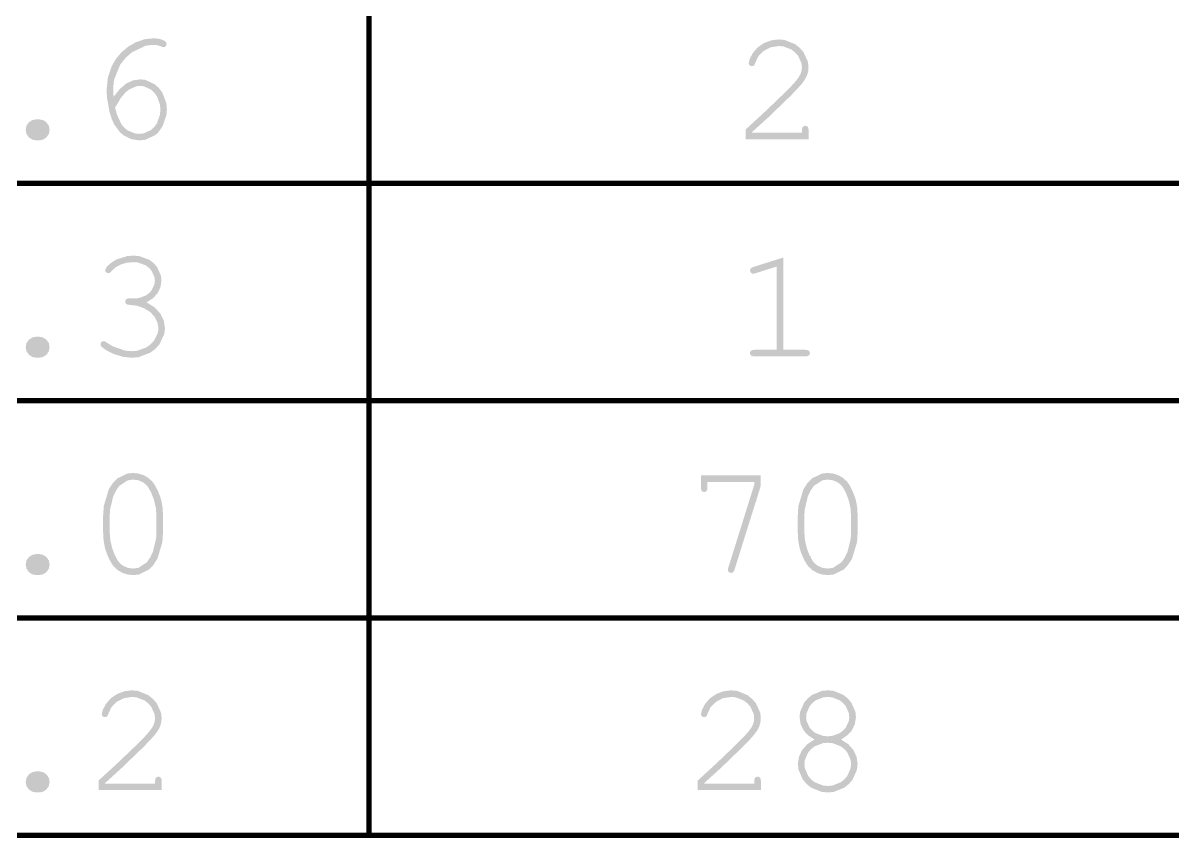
# Model space of a CAD drawing. Extents: x 0 to 8972, y -7 to 3200.
# Drawn here: x 3650 to 4504, y 2066 to 2671 of the extents above; entities that cross this region are included whole.
import ezdxf

# ---------------------------------------------------------------- set-up
doc = ezdxf.new("R2010")
doc.units = 0
doc.layers.add('DRILL_SYMBOLS', color=255, linetype='CONTINUOUS')

msp = doc.modelspace()

# ---------------------------------------------------------------- hatches: boundary and pattern name
at = {"layer": 'DRILL_SYMBOLS'}
for points in [[(3717.023583, 2616.458858), (3718.119331, 2608.442559), (3719.37185, 2603.56937), (3722.817717, 2596.072126), (3725.010984, 2593.44811), (3727.467441, 2591.480079), (3733.018268, 2589.230906), (3736.112677, 2588.949764), (3739.225118, 2589.265157), (3744.747087, 2591.788268), (3747.156654, 2593.995984), (3749.16252, 2596.708307), (3751.454961, 2603.268386), (3751.741496, 2607.116142), (3751.45315, 2610.731378), (3749.146299, 2616.988701), (3747.127835, 2619.630748), (3744.745315, 2621.80063), (3739.526063, 2624.280472), (3736.68937, 2624.590472), (3733.917559, 2624.291299), (3728.525315, 2621.897953), (3725.904882, 2619.80374), (3722.228386, 2615.37752), (3718.119331, 2608.442559), (3717.023583, 2616.458858), (3721.586772, 2622.225945), (3726.279764, 2626.262913), (3731.304331, 2628.64185), (3736.862402, 2629.434803), (3740.618228, 2629.032913), (3747.481063, 2625.817756), (3750.58811, 2623.004488), (3753.212126, 2619.600118), (3756.211024, 2611.655945), (3756.585866, 2607.116142), (3756.243465, 2602.882717), (3753.504094, 2594.967362), (3751.107126, 2591.285433), (3748.108228, 2588.144567), (3740.553346, 2584.555), (3735.997323, 2584.106299), (3729.920236, 2585.072047), (3724.26126, 2587.96937), (3721.682283, 2590.160866), (3717.400236, 2596.100984), (3715.697126, 2599.849606), (3714.006654, 2604.971496), (3712.074685, 2616.015512), (3711.833189, 2621.937598), (3712.741496, 2630.732402), (3715.466457, 2638.892874), (3718.696024, 2644.580669), (3722.848346, 2649.53315), (3727.844094, 2653.699882), (3733.603976, 2657.030394), (3739.998268, 2659.214685), (3746.897165, 2659.942795), (3751.337835, 2659.452598), (3754.971102, 2657.981969), (3756.009173, 2656.972717), (3756.355197, 2655.675118), (3756.196614, 2654.730748), (3755.720827, 2653.973819), (3754.999921, 2653.476417), (3754.106024, 2653.31063), (3753.284213, 2653.454803), (3752.318228, 2653.887323), (3749.665354, 2654.752402), (3746.435787, 2655.040748), (3740.937205, 2654.437008), (3730.686181, 2649.607047), (3725.93374, 2645.380866), (3721.884134, 2640.322008), (3717.256063, 2628.831063), (3716.67752, 2622.398937), (3716.764055, 2619.962362)], [(4190.960079, 2589.814803), (4228.157874, 2589.814803), (4228.157874, 2591.717953), (4228.330906, 2593.202992), (4228.849921, 2594.197835), (4229.642913, 2594.760118), (4230.637717, 2594.94752), (4231.589291, 2594.760118), (4232.367874, 2594.197835), (4232.88689, 2593.202992), (4233.059921, 2591.717953), (4233.059921, 2584.970472), (4186.231063, 2584.970472), (4186.231063, 2592.121654), (4200.792992, 2605.501339), (4214.95122, 2619.111693), (4220.44437, 2624.66252), (4223.890236, 2628.512087), (4225.930354, 2631.330748), (4227.206299, 2633.788976), (4227.876732, 2636.074173), (4228.100197, 2638.373819), (4227.786614, 2641.397953), (4225.277953, 2646.905512), (4223.082835, 2649.388976), (4220.44437, 2651.48315), (4214.388937, 2653.876496), (4210.971929, 2654.175669), (4204.988543, 2653.267362), (4199.726063, 2650.542402), (4195.689094, 2646.476575), (4193.382244, 2641.545709), (4192.992992, 2640.406732), (4192.517205, 2639.757913), (4191.76748, 2639.325394), (4190.902402, 2639.18122), (4190.001299, 2639.347008), (4189.25878, 2639.844409), (4188.761378, 2640.57252), (4188.595551, 2641.430394), (4189.35248, 2644.68878), (4191.623307, 2648.927598), (4195.227717, 2653.152008), (4199.985591, 2656.367165), (4205.385039, 2658.400079), (4210.914252, 2659.077717), (4215.282835, 2658.684803), (4223.068425, 2655.541732), (4226.485433, 2652.791575), (4229.336535, 2649.543976), (4232.594961, 2642.421614), (4233.002244, 2638.546811), (4232.728307, 2635.338858), (4231.906496, 2632.404843), (4230.428661, 2629.478071), (4228.186732, 2626.291732), (4224.517402, 2622.132205), (4218.75752, 2616.285827), (4203.272835, 2601.334606), (4190.960079, 2590.160827)], [(3659.583228, 2599.734252), (3661.659409, 2599.734252), (3664.658268, 2599.164764), (3667.195827, 2597.45626), (3668.925945, 2594.940354), (3669.502638, 2591.948661), (3668.91874, 2588.877677), (3667.166969, 2586.354567), (3664.622244, 2584.668386), (3661.659409, 2584.106299), (3659.583228, 2584.106299), (3656.584331, 2584.675591), (3654.046811, 2586.383425), (3652.316693, 2588.899291), (3651.739961, 2591.890984), (3652.323898, 2594.961969), (3654.075669, 2597.485079), (3656.620394, 2599.171969)], [(3741.418386, 2463.80752), (3747.315276, 2460.253543), (3751.626181, 2455.589409), (3754.264606, 2450.262047), (3755.144094, 2444.718425), (3754.702559, 2440.492205), (3751.170197, 2432.80752), (3748.079409, 2429.349094), (3744.325394, 2426.435276), (3735.487283, 2423.105236), (3730.403228, 2422.688976), (3724.059409, 2423.351969), (3717.484921, 2425.340945), (3711.804331, 2428.022638), (3708.142244, 2430.762008), (3707.493425, 2431.713583), (3707.277165, 2432.722835), (3707.442953, 2433.587913), (3707.940394, 2434.337638), (3708.668465, 2434.856654), (3709.526339, 2435.029685), (3710.506732, 2434.813425), (3711.60248, 2434.164606), (3716.13689, 2431.263031), (3725.594921, 2427.946969), (3730.518583, 2427.532441), (3734.557362, 2427.862244), (3741.607638, 2430.500709), (3744.619134, 2432.809331), (3747.104409, 2435.521693), (3749.944685, 2441.389724), (3750.299724, 2444.545394), (3749.600472, 2448.82748), (3747.502677, 2453.023031), (3744.092913, 2456.735591), (3739.457598, 2459.568701), (3734.180709, 2461.363701), (3728.846102, 2461.962047), (3727.361102, 2462.127835), (3726.36626, 2462.625236), (3725.803976, 2463.396614), (3725.616535, 2464.384213), (3725.796772, 2465.335787), (3726.337441, 2466.11437), (3727.238543, 2466.633386), (3728.500079, 2466.806417), (3732.652402, 2466.74874), (3735.768425, 2466.997441), (3741.14626, 2468.987087), (3743.408071, 2470.728031), (3745.26252, 2472.796969), (3747.381929, 2477.410669), (3747.64689, 2479.955394), (3747.369331, 2482.586654), (3745.148976, 2487.373346), (3743.20622, 2489.52878), (3740.816457, 2491.345433), (3735.020512, 2493.421575), (3731.614331, 2493.681102), (3726.798819, 2493.248583), (3722.386969, 2491.950984), (3718.595079, 2489.903661), (3715.639449, 2487.221929), (3714.824843, 2486.292008), (3714.226535, 2485.809016), (3713.700276, 2485.61437), (3713.101929, 2485.549488), (3712.193622, 2485.715276), (3711.429488, 2486.212717), (3710.910433, 2486.940787), (3710.737441, 2487.798661), (3711.991772, 2490.408268), (3715.754803, 2493.623425), (3719.362835, 2495.768071), (3727.292598, 2498.219094), (3731.614331, 2498.525472), (3735.99374, 2498.18122), (3743.519803, 2495.427441), (3746.666457, 2493.017874), (3749.240039, 2490.13252), (3752.18126, 2483.572441), (3752.548898, 2479.897717), (3751.842441, 2475.18311), (3749.723031, 2470.728031), (3746.233937, 2466.835236)], [(4214.201496, 2497.083661), (4214.201496, 2428.570472), (4230.810748, 2428.570472), (4232.295787, 2428.404685), (4233.290591, 2427.907283), (4233.852913, 2427.135906), (4234.040315, 2426.148307), (4233.852913, 2425.196732), (4233.290591, 2424.418189), (4232.295787, 2423.899134), (4230.810748, 2423.726142), (4192.747874, 2423.726142), (4191.262835, 2423.899134), (4190.268031, 2424.418189), (4189.705748, 2425.196732), (4189.518307, 2426.148307), (4189.705748, 2427.135906), (4190.268031, 2427.907283), (4191.262835, 2428.404685), (4192.747874, 2428.570472), (4209.357126, 2428.570472), (4209.357126, 2490.393819), (4193.555276, 2485.434094), (4192.560433, 2485.174606), (4191.882795, 2485.088071), (4191.05378, 2485.268307), (4190.29685, 2485.808976), (4189.756181, 2486.594724), (4189.575984, 2487.510276), (4189.720157, 2488.346496), (4190.152677, 2489.125039), (4190.859134, 2489.600827), (4192.055827, 2490.105472)], [(3659.583228, 2438.316929), (3661.659409, 2438.316929), (3664.658268, 2437.747441), (3667.195827, 2436.038937), (3668.925945, 2433.523031), (3669.502638, 2430.531339), (3668.91874, 2427.460354), (3667.166969, 2424.937244), (3664.622244, 2423.251063), (3661.659409, 2422.688976), (3659.583228, 2422.688976), (3656.584331, 2423.258268), (3654.046811, 2424.966102), (3652.316693, 2427.481969), (3651.739961, 2430.473661), (3652.323898, 2433.544646), (3654.075669, 2436.067756), (3656.620394, 2437.754646)], [(3753.702323, 2305.158386), (3753.702323, 2293.162835), (3753.237362, 2285.755709), (3749.517559, 2273.385276), (3748.857953, 2304.524016), (3748.374961, 2311.148976), (3746.925984, 2317.29815), (3744.871457, 2322.611102), (3742.571811, 2326.727362), (3740.91378, 2328.601654), (3738.823189, 2330.187598), (3735.334094, 2331.701496), (3731.441299, 2332.206102), (3727.595394, 2331.687047), (3721.222717, 2327.534764), (3718.696024, 2323.901496), (3716.67752, 2319.576142), (3714.370709, 2309.887402), (3714.082323, 2304.524016), (3714.082323, 2293.854882), (3714.565354, 2287.222717), (3716.014331, 2281.051929), (3718.083268, 2275.717362), (3720.426142, 2271.593858), (3722.040945, 2269.762795), (3724.117087, 2268.19126), (3727.62063, 2266.634173), (3731.556654, 2266.115118), (3735.377362, 2266.635945), (3741.721181, 2270.802677), (3744.244291, 2274.448583), (3746.262756, 2278.786535), (3748.569606, 2288.489685), (3748.857953, 2293.854882), (3748.857953, 2304.524016), (3749.517559, 2273.385276), (3746.262756, 2268.421969), (3743.159331, 2265.293701), (3735.806299, 2261.718543), (3731.556654, 2261.271654), (3727.411535, 2261.696969), (3723.511535, 2262.972953), (3720.015236, 2265.012402), (3717.08122, 2267.729921), (3715.329488, 2270.209764), (3713.419134, 2273.843031), (3711.71063, 2277.88), (3710.564409, 2281.570945), (3709.569567, 2286.94878), (3709.237992, 2293.162835), (3709.237992, 2305.158386), (3709.702953, 2312.590748), (3713.422717, 2324.99), (3716.67752, 2329.956929), (3719.780945, 2333.085591), (3727.134016, 2336.661181), (3731.383661, 2337.10815), (3735.564803, 2336.682795), (3739.457598, 2335.40685), (3742.932283, 2333.366732), (3745.859055, 2330.648976), (3747.64689, 2328.125866), (3749.55, 2324.478189), (3751.251299, 2320.45563), (3752.433583, 2316.807953), (3753.385118, 2311.415709)], [(4192.661339, 2328.284488), (4192.661339, 2330.475984), (4157.943386, 2330.475984), (4157.943386, 2326.208307), (4157.777598, 2324.723307), (4157.280197, 2323.728465), (4156.508819, 2323.166181), (4155.52122, 2322.97874), (4154.569646, 2323.166181), (4153.791102, 2323.728465), (4153.272047, 2324.723307), (4153.099055, 2326.208307), (4153.099055, 2335.377992), (4197.563386, 2335.377992), (4197.563386, 2327.650079), (4178.070591, 2265.365394), (4177.565945, 2264.118268), (4176.974843, 2263.375748), (4176.297205, 2263.00878), (4175.533071, 2262.886457), (4174.581496, 2263.059252), (4173.802913, 2263.577598), (4173.283898, 2264.327323), (4173.110866, 2265.192402), (4173.197402, 2265.884449), (4173.45689, 2266.807165)], [(4269.479134, 2305.158386), (4269.479134, 2293.162835), (4269.014173, 2285.755709), (4265.29437, 2273.385276), (4264.634764, 2304.524016), (4264.151772, 2311.148976), (4262.702795, 2317.29815), (4260.648268, 2322.611102), (4258.348622, 2326.727362), (4256.690591, 2328.601654), (4254.600039, 2330.187598), (4251.110906, 2331.701496), (4247.21815, 2332.206102), (4243.372205, 2331.687047), (4236.999567, 2327.534764), (4234.472835, 2323.901496), (4232.45437, 2319.576142), (4230.14752, 2309.887402), (4229.859173, 2304.524016), (4229.859173, 2293.854882), (4230.342165, 2287.222717), (4231.791142, 2281.051929), (4233.860079, 2275.717362), (4236.202953, 2271.593858), (4237.817756, 2269.762795), (4239.893898, 2268.19126), (4243.397441, 2266.634173), (4247.333465, 2266.115118), (4251.154173, 2266.635945), (4257.497992, 2270.802677), (4260.021102, 2274.448583), (4262.039567, 2278.786535), (4264.346417, 2288.489685), (4264.634764, 2293.854882), (4264.634764, 2304.524016), (4265.29437, 2273.385276), (4262.039567, 2268.421969), (4258.936142, 2265.293701), (4251.58311, 2261.718543), (4247.333465, 2261.271654), (4243.188386, 2261.696969), (4239.288386, 2262.972953), (4235.792047, 2265.012402), (4232.858031, 2267.729921), (4231.106299, 2270.209764), (4229.195945, 2273.843031), (4227.487441, 2277.88), (4226.34122, 2281.570945), (4225.346417, 2286.94878), (4225.014803, 2293.162835), (4225.014803, 2305.158386), (4225.479764, 2312.590748), (4229.199528, 2324.99), (4232.45437, 2329.956929), (4235.557756, 2333.085591), (4242.910827, 2336.661181), (4247.160472, 2337.10815), (4251.341614, 2336.682795), (4255.234409, 2335.40685), (4258.709094, 2333.366732), (4261.635866, 2330.648976), (4263.423701, 2328.125866), (4265.326811, 2324.478189), (4267.02811, 2320.45563), (4268.210394, 2316.807953), (4269.161969, 2311.415709)], [(3659.583228, 2276.899606), (3661.659409, 2276.899606), (3664.658268, 2276.330118), (3667.195827, 2274.621614), (3668.925945, 2272.105709), (3669.502638, 2269.114016), (3668.91874, 2266.043031), (3667.166969, 2263.519921), (3664.622244, 2261.83374), (3661.659409, 2261.271654), (3659.583228, 2261.271654), (3656.584331, 2261.840945), (3654.046811, 2263.54878), (3652.316693, 2266.064646), (3651.739961, 2269.056339), (3652.323898, 2272.127323), (3654.075669, 2274.650433), (3656.620394, 2276.337323)], [(3710.622087, 2106.427913), (3747.819882, 2106.427913), (3747.819882, 2108.331063), (3747.992913, 2109.816102), (3748.511929, 2110.810945), (3749.304921, 2111.373228), (3750.299724, 2111.56063), (3751.251299, 2111.373228), (3752.029882, 2110.810945), (3752.548898, 2109.816102), (3752.721929, 2108.331063), (3752.721929, 2101.583583), (3705.893071, 2101.583583), (3705.893071, 2108.734764), (3720.455, 2122.114449), (3734.613228, 2135.724803), (3740.106378, 2141.27563), (3743.552244, 2145.125197), (3745.592323, 2147.943858), (3746.868307, 2150.402087), (3747.53874, 2152.687283), (3747.762205, 2154.986929), (3747.448622, 2158.011063), (3744.939921, 2163.518622), (3742.744843, 2166.002087), (3740.106378, 2168.09626), (3734.050945, 2170.489606), (3730.633937, 2170.78878), (3724.650551, 2169.880472), (3719.388071, 2167.155512), (3715.351102, 2163.089685), (3713.044252, 2158.158819), (3712.655, 2157.019843), (3712.179213, 2156.371024), (3711.429488, 2155.938504), (3710.564409, 2155.794331), (3709.663307, 2155.960118), (3708.920787, 2156.45752), (3708.423386, 2157.18563), (3708.257559, 2158.043504), (3709.014488, 2161.30189), (3711.285315, 2165.540709), (3714.889724, 2169.765118), (3719.647598, 2172.980276), (3725.047047, 2175.013189), (3730.57626, 2175.690827), (3734.944843, 2175.297913), (3742.730433, 2172.154843), (3746.147441, 2169.404685), (3748.998543, 2166.157087), (3752.256929, 2159.034724), (3752.664252, 2155.159921), (3752.390315, 2151.951969), (3751.568504, 2149.017953), (3750.090669, 2146.091181), (3747.848701, 2142.904843), (3744.179409, 2138.745315), (3738.419528, 2132.898937), (3722.934843, 2117.947717), (3710.622087, 2106.773937)], [(4155.52122, 2106.427913), (4192.719016, 2106.427913), (4192.719016, 2108.331063), (4192.892047, 2109.816102), (4193.411063, 2110.810945), (4194.204055, 2111.373228), (4195.198858, 2111.56063), (4196.150433, 2111.373228), (4196.929016, 2110.810945), (4197.448031, 2109.816102), (4197.621063, 2108.331063), (4197.621063, 2101.583583), (4150.792205, 2101.583583), (4150.792205, 2108.734764), (4165.354134, 2122.114449), (4179.512362, 2135.724803), (4185.005512, 2141.27563), (4188.451378, 2145.125197), (4190.491496, 2147.943858), (4191.767441, 2150.402087), (4192.437874, 2152.687283), (4192.661339, 2154.986929), (4192.347756, 2158.011063), (4189.839094, 2163.518622), (4187.643976, 2166.002087), (4185.005512, 2168.09626), (4178.950079, 2170.489606), (4175.533071, 2170.78878), (4169.549685, 2169.880472), (4164.287205, 2167.155512), (4160.250236, 2163.089685), (4157.943386, 2158.158819), (4157.554134, 2157.019843), (4157.078346, 2156.371024), (4156.328622, 2155.938504), (4155.463543, 2155.794331), (4154.562441, 2155.960118), (4153.819921, 2156.45752), (4153.32252, 2157.18563), (4153.156693, 2158.043504), (4153.913622, 2161.30189), (4156.184449, 2165.540709), (4159.788858, 2169.765118), (4164.546732, 2172.980276), (4169.946181, 2175.013189), (4175.475394, 2175.690827), (4179.843976, 2175.297913), (4187.629567, 2172.154843), (4191.046575, 2169.404685), (4193.897677, 2166.157087), (4197.156102, 2159.034724), (4197.563386, 2155.159921), (4197.289449, 2151.951969), (4196.467638, 2149.017953), (4194.989803, 2146.091181), (4192.747874, 2142.904843), (4189.078543, 2138.745315), (4183.318661, 2132.898937), (4167.833976, 2117.947717), (4155.52122, 2106.773937)], [(4257.195236, 2139.127402), (4262.50815, 2135.717598), (4266.336063, 2131.37063), (4268.650118, 2126.374882), (4269.421457, 2121.018701), (4269.017756, 2116.866378), (4265.788189, 2109.426811), (4264.577126, 2120.903346), (4264.267126, 2123.999567), (4261.787283, 2129.564803), (4259.617402, 2132.033858), (4256.986142, 2134.102795), (4250.815354, 2136.467323), (4247.275787, 2136.762874), (4243.73626, 2136.467323), (4237.565433, 2134.102795), (4234.934213, 2132.033858), (4232.764331, 2129.568425), (4230.284488, 2124.032008), (4229.974488, 2120.961024), (4230.286299, 2117.78189), (4232.780551, 2112.07248), (4234.963031, 2109.542165), (4237.603307, 2107.422756), (4243.759685, 2105.000551), (4247.275787, 2104.697795), (4250.791929, 2105.000551), (4256.948307, 2107.422756), (4259.588583, 2109.542165), (4261.771063, 2112.068858), (4264.265315, 2117.749488), (4264.577126, 2120.903346), (4265.788189, 2109.426811), (4262.962323, 2106.139567), (4259.559724, 2103.389764), (4251.716457, 2100.247165), (4247.275787, 2099.854331), (4242.835118, 2100.247165), (4234.99189, 2103.389764), (4231.589291, 2106.139567), (4228.763425, 2109.426811), (4225.533819, 2116.866378), (4225.130118, 2121.018701), (4225.901496, 2126.331654), (4228.215551, 2131.312953), (4232.057874, 2135.674331), (4237.414055, 2139.127402), (4232.829213, 2142.241614), (4229.686142, 2145.47122), (4227.177441, 2150.387677), (4226.34122, 2155.794331), (4226.725079, 2159.649252), (4229.796063, 2166.613031), (4232.483189, 2169.72185), (4235.710945, 2172.333268), (4243.107283, 2175.317756), (4247.275787, 2175.690827), (4251.467756, 2175.317756), (4258.878504, 2172.333268), (4262.097244, 2169.72185), (4264.771732, 2166.613031), (4263.250669, 2155.621299), (4262.960512, 2158.625591), (4260.639252, 2163.974606), (4258.60815, 2166.319291), (4256.155354, 2168.274685), (4250.460315, 2170.509449), (4247.21815, 2170.78878), (4244.001181, 2170.507638), (4238.335, 2168.258465), (4235.885787, 2166.290433), (4233.854685, 2163.940354), (4231.533425, 2158.634606), (4231.243268, 2155.678976), (4231.529803, 2152.941417), (4233.822244, 2147.996102), (4235.82811, 2145.788386), (4238.259291, 2143.933898), (4243.954331, 2141.814488), (4247.21815, 2141.549567), (4250.507165, 2141.814488), (4256.231024, 2143.933898), (4258.665827, 2145.788386), (4260.671693, 2147.99252), (4262.964134, 2152.908976), (4263.250669, 2155.621299), (4264.771732, 2166.613031), (4267.828307, 2159.649252), (4268.210394, 2155.794331), (4267.374134, 2150.402087), (4264.865472, 2145.528858), (4261.76563, 2142.256063)], [(3659.583228, 2115.482283), (3661.659409, 2115.482283), (3664.658268, 2114.912795), (3667.195827, 2113.204291), (3668.925945, 2110.688386), (3669.502638, 2107.696693), (3668.91874, 2104.625709), (3667.166969, 2102.102598), (3664.622244, 2100.416417), (3661.659409, 2099.854331), (3659.583228, 2099.854331), (3656.584331, 2100.423622), (3654.046811, 2102.131457), (3652.316693, 2104.647323), (3651.739961, 2107.639016), (3652.323898, 2110.71), (3654.075669, 2113.23311), (3656.620394, 2114.92)]]:
    msp.add_hatch(color=7, dxfattribs=at).paths.add_polyline_path(points)

# ---------------------------------------------------------------- linework, layer by layer
at = {"layer": 'DRILL_SYMBOLS', "color": 7}
for points, const_width in [([(3906.643937, 2875.07874), (3906.643937, 2067.992126)], 3.937008), ([(3717.023583, 2616.458858), (3718.119331, 2608.442559), (3719.37185, 2603.56937), (3722.817717, 2596.072126), (3725.010984, 2593.44811), (3727.467441, 2591.480079), (3733.018268, 2589.230906), (3736.112677, 2588.949764), (3739.225118, 2589.265157), (3744.747087, 2591.788268), (3747.156654, 2593.995984), (3749.16252, 2596.708307), (3751.454961, 2603.268386), (3751.741496, 2607.116142), (3751.45315, 2610.731378), (3749.146299, 2616.988701), (3747.127835, 2619.630748), (3744.745315, 2621.80063), (3739.526063, 2624.280472), (3736.68937, 2624.590472), (3733.917559, 2624.291299), (3728.525315, 2621.897953), (3725.904882, 2619.80374), (3722.228386, 2615.37752), (3718.119331, 2608.442559), (3717.023583, 2616.458858), (3721.586772, 2622.225945), (3726.279764, 2626.262913), (3731.304331, 2628.64185), (3736.862402, 2629.434803), (3740.618228, 2629.032913), (3747.481063, 2625.817756), (3750.58811, 2623.004488), (3753.212126, 2619.600118), (3756.211024, 2611.655945), (3756.585866, 2607.116142), (3756.243465, 2602.882717), (3753.504094, 2594.967362), (3751.107126, 2591.285433), (3748.108228, 2588.144567), (3740.553346, 2584.555), (3735.997323, 2584.106299), (3729.920236, 2585.072047), (3724.26126, 2587.96937), (3721.682283, 2590.160866), (3717.400236, 2596.100984), (3715.697126, 2599.849606), (3714.006654, 2604.971496), (3712.074685, 2616.015512), (3711.833189, 2621.937598), (3712.741496, 2630.732402), (3715.466457, 2638.892874), (3718.696024, 2644.580669), (3722.848346, 2649.53315), (3727.844094, 2653.699882), (3733.603976, 2657.030394), (3739.998268, 2659.214685), (3746.897165, 2659.942795), (3751.337835, 2659.452598), (3754.971102, 2657.981969), (3756.009173, 2656.972717), (3756.355197, 2655.675118), (3756.196614, 2654.730748), (3755.720827, 2653.973819), (3754.999921, 2653.476417), (3754.106024, 2653.31063), (3753.284213, 2653.454803), (3752.318228, 2653.887323), (3749.665354, 2654.752402), (3746.435787, 2655.040748), (3740.937205, 2654.437008), (3730.686181, 2649.607047), (3725.93374, 2645.380866), (3721.884134, 2640.322008), (3717.256063, 2628.831063), (3716.67752, 2622.398937), (3716.764055, 2619.962362), (3717.023583, 2616.458858)], 0.000039), ([(4190.960079, 2589.814803), (4228.157874, 2589.814803), (4228.157874, 2591.717953), (4228.330906, 2593.202992), (4228.849921, 2594.197835), (4229.642913, 2594.760118), (4230.637717, 2594.94752), (4231.589291, 2594.760118), (4232.367874, 2594.197835), (4232.88689, 2593.202992), (4233.059921, 2591.717953), (4233.059921, 2584.970472), (4186.231063, 2584.970472), (4186.231063, 2592.121654), (4200.792992, 2605.501339), (4214.95122, 2619.111693), (4220.44437, 2624.66252), (4223.890236, 2628.512087), (4225.930354, 2631.330748), (4227.206299, 2633.788976), (4227.876732, 2636.074173), (4228.100197, 2638.373819), (4227.786614, 2641.397953), (4225.277953, 2646.905512), (4223.082835, 2649.388976), (4220.44437, 2651.48315), (4214.388937, 2653.876496), (4210.971929, 2654.175669), (4204.988543, 2653.267362), (4199.726063, 2650.542402), (4195.689094, 2646.476575), (4193.382244, 2641.545709), (4192.992992, 2640.406732), (4192.517205, 2639.757913), (4191.76748, 2639.325394), (4190.902402, 2639.18122), (4190.001299, 2639.347008), (4189.25878, 2639.844409), (4188.761378, 2640.57252), (4188.595551, 2641.430394), (4189.35248, 2644.68878), (4191.623307, 2648.927598), (4195.227717, 2653.152008), (4199.985591, 2656.367165), (4205.385039, 2658.400079), (4210.914252, 2659.077717), (4215.282835, 2658.684803), (4223.068425, 2655.541732), (4226.485433, 2652.791575), (4229.336535, 2649.543976), (4232.594961, 2642.421614), (4233.002244, 2638.546811), (4232.728307, 2635.338858), (4231.906496, 2632.404843), (4230.428661, 2629.478071), (4228.186732, 2626.291732), (4224.517402, 2622.132205), (4218.75752, 2616.285827), (4203.272835, 2601.334606), (4190.960079, 2590.160827), (4190.960079, 2589.814803)], 0.000039), ([(3659.583228, 2599.734252), (3661.659409, 2599.734252), (3664.658268, 2599.164764), (3667.195827, 2597.45626), (3668.925945, 2594.940354), (3669.502638, 2591.948661), (3668.91874, 2588.877677), (3667.166969, 2586.354567), (3664.622244, 2584.668386), (3661.659409, 2584.106299), (3659.583228, 2584.106299), (3656.584331, 2584.675591), (3654.046811, 2586.383425), (3652.316693, 2588.899291), (3651.739961, 2591.890984), (3652.323898, 2594.961969), (3654.075669, 2597.485079), (3656.620394, 2599.171969), (3659.583228, 2599.734252)], 0.000039), ([(2804.212598, 2552.244094), (8969.797402, 2552.244094)], 3.937008), ([(3741.418386, 2463.80752), (3747.315276, 2460.253543), (3751.626181, 2455.589409), (3754.264606, 2450.262047), (3755.144094, 2444.718425), (3754.702559, 2440.492205), (3751.170197, 2432.80752), (3748.079409, 2429.349094), (3744.325394, 2426.435276), (3735.487283, 2423.105236), (3730.403228, 2422.688976), (3724.059409, 2423.351969), (3717.484921, 2425.340945), (3711.804331, 2428.022638), (3708.142244, 2430.762008), (3707.493425, 2431.713583), (3707.277165, 2432.722835), (3707.442953, 2433.587913), (3707.940394, 2434.337638), (3708.668465, 2434.856654), (3709.526339, 2435.029685), (3710.506732, 2434.813425), (3711.60248, 2434.164606), (3716.13689, 2431.263031), (3725.594921, 2427.946969), (3730.518583, 2427.532441), (3734.557362, 2427.862244), (3741.607638, 2430.500709), (3744.619134, 2432.809331), (3747.104409, 2435.521693), (3749.944685, 2441.389724), (3750.299724, 2444.545394), (3749.600472, 2448.82748), (3747.502677, 2453.023031), (3744.092913, 2456.735591), (3739.457598, 2459.568701), (3734.180709, 2461.363701), (3728.846102, 2461.962047), (3727.361102, 2462.127835), (3726.36626, 2462.625236), (3725.803976, 2463.396614), (3725.616535, 2464.384213), (3725.796772, 2465.335787), (3726.337441, 2466.11437), (3727.238543, 2466.633386), (3728.500079, 2466.806417), (3732.652402, 2466.74874), (3735.768425, 2466.997441), (3741.14626, 2468.987087), (3743.408071, 2470.728031), (3745.26252, 2472.796969), (3747.381929, 2477.410669), (3747.64689, 2479.955394), (3747.369331, 2482.586654), (3745.148976, 2487.373346), (3743.20622, 2489.52878), (3740.816457, 2491.345433), (3735.020512, 2493.421575), (3731.614331, 2493.681102), (3726.798819, 2493.248583), (3722.386969, 2491.950984), (3718.595079, 2489.903661), (3715.639449, 2487.221929), (3714.824843, 2486.292008), (3714.226535, 2485.809016), (3713.700276, 2485.61437), (3713.101929, 2485.549488), (3712.193622, 2485.715276), (3711.429488, 2486.212717), (3710.910433, 2486.940787), (3710.737441, 2487.798661), (3711.991772, 2490.408268), (3715.754803, 2493.623425), (3719.362835, 2495.768071), (3727.292598, 2498.219094), (3731.614331, 2498.525472), (3735.99374, 2498.18122), (3743.519803, 2495.427441), (3746.666457, 2493.017874), (3749.240039, 2490.13252), (3752.18126, 2483.572441), (3752.548898, 2479.897717), (3751.842441, 2475.18311), (3749.723031, 2470.728031), (3746.233937, 2466.835236), (3741.418386, 2463.80752)], 0.000039), ([(4214.201496, 2497.083661), (4214.201496, 2428.570472), (4230.810748, 2428.570472), (4232.295787, 2428.404685), (4233.290591, 2427.907283), (4233.852913, 2427.135906), (4234.040315, 2426.148307), (4233.852913, 2425.196732), (4233.290591, 2424.418189), (4232.295787, 2423.899134), (4230.810748, 2423.726142), (4192.747874, 2423.726142), (4191.262835, 2423.899134), (4190.268031, 2424.418189), (4189.705748, 2425.196732), (4189.518307, 2426.148307), (4189.705748, 2427.135906), (4190.268031, 2427.907283), (4191.262835, 2428.404685), (4192.747874, 2428.570472), (4209.357126, 2428.570472), (4209.357126, 2490.393819), (4193.555276, 2485.434094), (4192.560433, 2485.174606), (4191.882795, 2485.088071), (4191.05378, 2485.268307), (4190.29685, 2485.808976), (4189.756181, 2486.594724), (4189.575984, 2487.510276), (4189.720157, 2488.346496), (4190.152677, 2489.125039), (4190.859134, 2489.600827), (4192.055827, 2490.105472), (4214.201496, 2497.083661)], 0.000039), ([(3659.583228, 2438.316929), (3661.659409, 2438.316929), (3664.658268, 2437.747441), (3667.195827, 2436.038937), (3668.925945, 2433.523031), (3669.502638, 2430.531339), (3668.91874, 2427.460354), (3667.166969, 2424.937244), (3664.622244, 2423.251063), (3661.659409, 2422.688976), (3659.583228, 2422.688976), (3656.584331, 2423.258268), (3654.046811, 2424.966102), (3652.316693, 2427.481969), (3651.739961, 2430.473661), (3652.323898, 2433.544646), (3654.075669, 2436.067756), (3656.620394, 2437.754646), (3659.583228, 2438.316929)], 0.000039), ([(2804.212598, 2390.826772), (8969.797402, 2390.826772)], 3.937008), ([(3753.702323, 2305.158386), (3753.702323, 2293.162835), (3753.237362, 2285.755709), (3749.517559, 2273.385276), (3748.857953, 2304.524016), (3748.374961, 2311.148976), (3746.925984, 2317.29815), (3744.871457, 2322.611102), (3742.571811, 2326.727362), (3740.91378, 2328.601654), (3738.823189, 2330.187598), (3735.334094, 2331.701496), (3731.441299, 2332.206102), (3727.595394, 2331.687047), (3721.222717, 2327.534764), (3718.696024, 2323.901496), (3716.67752, 2319.576142), (3714.370709, 2309.887402), (3714.082323, 2304.524016), (3714.082323, 2293.854882), (3714.565354, 2287.222717), (3716.014331, 2281.051929), (3718.083268, 2275.717362), (3720.426142, 2271.593858), (3722.040945, 2269.762795), (3724.117087, 2268.19126), (3727.62063, 2266.634173), (3731.556654, 2266.115118), (3735.377362, 2266.635945), (3741.721181, 2270.802677), (3744.244291, 2274.448583), (3746.262756, 2278.786535), (3748.569606, 2288.489685), (3748.857953, 2293.854882), (3748.857953, 2304.524016), (3749.517559, 2273.385276), (3746.262756, 2268.421969), (3743.159331, 2265.293701), (3735.806299, 2261.718543), (3731.556654, 2261.271654), (3727.411535, 2261.696969), (3723.511535, 2262.972953), (3720.015236, 2265.012402), (3717.08122, 2267.729921), (3715.329488, 2270.209764), (3713.419134, 2273.843031), (3711.71063, 2277.88), (3710.564409, 2281.570945), (3709.569567, 2286.94878), (3709.237992, 2293.162835), (3709.237992, 2305.158386), (3709.702953, 2312.590748), (3713.422717, 2324.99), (3716.67752, 2329.956929), (3719.780945, 2333.085591), (3727.134016, 2336.661181), (3731.383661, 2337.10815), (3735.564803, 2336.682795), (3739.457598, 2335.40685), (3742.932283, 2333.366732), (3745.859055, 2330.648976), (3747.64689, 2328.125866), (3749.55, 2324.478189), (3751.251299, 2320.45563), (3752.433583, 2316.807953), (3753.385118, 2311.415709), (3753.702323, 2305.158386)], 0.000039), ([(4192.661339, 2328.284488), (4192.661339, 2330.475984), (4157.943386, 2330.475984), (4157.943386, 2326.208307), (4157.777598, 2324.723307), (4157.280197, 2323.728465), (4156.508819, 2323.166181), (4155.52122, 2322.97874), (4154.569646, 2323.166181), (4153.791102, 2323.728465), (4153.272047, 2324.723307), (4153.099055, 2326.208307), (4153.099055, 2335.377992), (4197.563386, 2335.377992), (4197.563386, 2327.650079), (4178.070591, 2265.365394), (4177.565945, 2264.118268), (4176.974843, 2263.375748), (4176.297205, 2263.00878), (4175.533071, 2262.886457), (4174.581496, 2263.059252), (4173.802913, 2263.577598), (4173.283898, 2264.327323), (4173.110866, 2265.192402), (4173.197402, 2265.884449), (4173.45689, 2266.807165), (4192.661339, 2328.284488)], 0.000039), ([(4269.479134, 2305.158386), (4269.479134, 2293.162835), (4269.014173, 2285.755709), (4265.29437, 2273.385276), (4264.634764, 2304.524016), (4264.151772, 2311.148976), (4262.702795, 2317.29815), (4260.648268, 2322.611102), (4258.348622, 2326.727362), (4256.690591, 2328.601654), (4254.600039, 2330.187598), (4251.110906, 2331.701496), (4247.21815, 2332.206102), (4243.372205, 2331.687047), (4236.999567, 2327.534764), (4234.472835, 2323.901496), (4232.45437, 2319.576142), (4230.14752, 2309.887402), (4229.859173, 2304.524016), (4229.859173, 2293.854882), (4230.342165, 2287.222717), (4231.791142, 2281.051929), (4233.860079, 2275.717362), (4236.202953, 2271.593858), (4237.817756, 2269.762795), (4239.893898, 2268.19126), (4243.397441, 2266.634173), (4247.333465, 2266.115118), (4251.154173, 2266.635945), (4257.497992, 2270.802677), (4260.021102, 2274.448583), (4262.039567, 2278.786535), (4264.346417, 2288.489685), (4264.634764, 2293.854882), (4264.634764, 2304.524016), (4265.29437, 2273.385276), (4262.039567, 2268.421969), (4258.936142, 2265.293701), (4251.58311, 2261.718543), (4247.333465, 2261.271654), (4243.188386, 2261.696969), (4239.288386, 2262.972953), (4235.792047, 2265.012402), (4232.858031, 2267.729921), (4231.106299, 2270.209764), (4229.195945, 2273.843031), (4227.487441, 2277.88), (4226.34122, 2281.570945), (4225.346417, 2286.94878), (4225.014803, 2293.162835), (4225.014803, 2305.158386), (4225.479764, 2312.590748), (4229.199528, 2324.99), (4232.45437, 2329.956929), (4235.557756, 2333.085591), (4242.910827, 2336.661181), (4247.160472, 2337.10815), (4251.341614, 2336.682795), (4255.234409, 2335.40685), (4258.709094, 2333.366732), (4261.635866, 2330.648976), (4263.423701, 2328.125866), (4265.326811, 2324.478189), (4267.02811, 2320.45563), (4268.210394, 2316.807953), (4269.161969, 2311.415709), (4269.479134, 2305.158386)], 0.000039), ([(3659.583228, 2276.899606), (3661.659409, 2276.899606), (3664.658268, 2276.330118), (3667.195827, 2274.621614), (3668.925945, 2272.105709), (3669.502638, 2269.114016), (3668.91874, 2266.043031), (3667.166969, 2263.519921), (3664.622244, 2261.83374), (3661.659409, 2261.271654), (3659.583228, 2261.271654), (3656.584331, 2261.840945), (3654.046811, 2263.54878), (3652.316693, 2266.064646), (3651.739961, 2269.056339), (3652.323898, 2272.127323), (3654.075669, 2274.650433), (3656.620394, 2276.337323), (3659.583228, 2276.899606)], 0.000039), ([(2804.212598, 2229.409449), (8969.797402, 2229.409449)], 3.937008), ([(3710.622087, 2106.427913), (3747.819882, 2106.427913), (3747.819882, 2108.331063), (3747.992913, 2109.816102), (3748.511929, 2110.810945), (3749.304921, 2111.373228), (3750.299724, 2111.56063), (3751.251299, 2111.373228), (3752.029882, 2110.810945), (3752.548898, 2109.816102), (3752.721929, 2108.331063), (3752.721929, 2101.583583), (3705.893071, 2101.583583), (3705.893071, 2108.734764), (3720.455, 2122.114449), (3734.613228, 2135.724803), (3740.106378, 2141.27563), (3743.552244, 2145.125197), (3745.592323, 2147.943858), (3746.868307, 2150.402087), (3747.53874, 2152.687283), (3747.762205, 2154.986929), (3747.448622, 2158.011063), (3744.939921, 2163.518622), (3742.744843, 2166.002087), (3740.106378, 2168.09626), (3734.050945, 2170.489606), (3730.633937, 2170.78878), (3724.650551, 2169.880472), (3719.388071, 2167.155512), (3715.351102, 2163.089685), (3713.044252, 2158.158819), (3712.655, 2157.019843), (3712.179213, 2156.371024), (3711.429488, 2155.938504), (3710.564409, 2155.794331), (3709.663307, 2155.960118), (3708.920787, 2156.45752), (3708.423386, 2157.18563), (3708.257559, 2158.043504), (3709.014488, 2161.30189), (3711.285315, 2165.540709), (3714.889724, 2169.765118), (3719.647598, 2172.980276), (3725.047047, 2175.013189), (3730.57626, 2175.690827), (3734.944843, 2175.297913), (3742.730433, 2172.154843), (3746.147441, 2169.404685), (3748.998543, 2166.157087), (3752.256929, 2159.034724), (3752.664252, 2155.159921), (3752.390315, 2151.951969), (3751.568504, 2149.017953), (3750.090669, 2146.091181), (3747.848701, 2142.904843), (3744.179409, 2138.745315), (3738.419528, 2132.898937), (3722.934843, 2117.947717), (3710.622087, 2106.773937), (3710.622087, 2106.427913)], 0.000039), ([(4155.52122, 2106.427913), (4192.719016, 2106.427913), (4192.719016, 2108.331063), (4192.892047, 2109.816102), (4193.411063, 2110.810945), (4194.204055, 2111.373228), (4195.198858, 2111.56063), (4196.150433, 2111.373228), (4196.929016, 2110.810945), (4197.448031, 2109.816102), (4197.621063, 2108.331063), (4197.621063, 2101.583583), (4150.792205, 2101.583583), (4150.792205, 2108.734764), (4165.354134, 2122.114449), (4179.512362, 2135.724803), (4185.005512, 2141.27563), (4188.451378, 2145.125197), (4190.491496, 2147.943858), (4191.767441, 2150.402087), (4192.437874, 2152.687283), (4192.661339, 2154.986929), (4192.347756, 2158.011063), (4189.839094, 2163.518622), (4187.643976, 2166.002087), (4185.005512, 2168.09626), (4178.950079, 2170.489606), (4175.533071, 2170.78878), (4169.549685, 2169.880472), (4164.287205, 2167.155512), (4160.250236, 2163.089685), (4157.943386, 2158.158819), (4157.554134, 2157.019843), (4157.078346, 2156.371024), (4156.328622, 2155.938504), (4155.463543, 2155.794331), (4154.562441, 2155.960118), (4153.819921, 2156.45752), (4153.32252, 2157.18563), (4153.156693, 2158.043504), (4153.913622, 2161.30189), (4156.184449, 2165.540709), (4159.788858, 2169.765118), (4164.546732, 2172.980276), (4169.946181, 2175.013189), (4175.475394, 2175.690827), (4179.843976, 2175.297913), (4187.629567, 2172.154843), (4191.046575, 2169.404685), (4193.897677, 2166.157087), (4197.156102, 2159.034724), (4197.563386, 2155.159921), (4197.289449, 2151.951969), (4196.467638, 2149.017953), (4194.989803, 2146.091181), (4192.747874, 2142.904843), (4189.078543, 2138.745315), (4183.318661, 2132.898937), (4167.833976, 2117.947717), (4155.52122, 2106.773937), (4155.52122, 2106.427913)], 0.000039), ([(4257.195236, 2139.127402), (4262.50815, 2135.717598), (4266.336063, 2131.37063), (4268.650118, 2126.374882), (4269.421457, 2121.018701), (4269.017756, 2116.866378), (4265.788189, 2109.426811), (4264.577126, 2120.903346), (4264.267126, 2123.999567), (4261.787283, 2129.564803), (4259.617402, 2132.033858), (4256.986142, 2134.102795), (4250.815354, 2136.467323), (4247.275787, 2136.762874), (4243.73626, 2136.467323), (4237.565433, 2134.102795), (4234.934213, 2132.033858), (4232.764331, 2129.568425), (4230.284488, 2124.032008), (4229.974488, 2120.961024), (4230.286299, 2117.78189), (4232.780551, 2112.07248), (4234.963031, 2109.542165), (4237.603307, 2107.422756), (4243.759685, 2105.000551), (4247.275787, 2104.697795), (4250.791929, 2105.000551), (4256.948307, 2107.422756), (4259.588583, 2109.542165), (4261.771063, 2112.068858), (4264.265315, 2117.749488), (4264.577126, 2120.903346), (4265.788189, 2109.426811), (4262.962323, 2106.139567), (4259.559724, 2103.389764), (4251.716457, 2100.247165), (4247.275787, 2099.854331), (4242.835118, 2100.247165), (4234.99189, 2103.389764), (4231.589291, 2106.139567), (4228.763425, 2109.426811), (4225.533819, 2116.866378), (4225.130118, 2121.018701), (4225.901496, 2126.331654), (4228.215551, 2131.312953), (4232.057874, 2135.674331), (4237.414055, 2139.127402), (4232.829213, 2142.241614), (4229.686142, 2145.47122), (4227.177441, 2150.387677), (4226.34122, 2155.794331), (4226.725079, 2159.649252), (4229.796063, 2166.613031), (4232.483189, 2169.72185), (4235.710945, 2172.333268), (4243.107283, 2175.317756), (4247.275787, 2175.690827), (4251.467756, 2175.317756), (4258.878504, 2172.333268), (4262.097244, 2169.72185), (4264.771732, 2166.613031), (4263.250669, 2155.621299), (4262.960512, 2158.625591), (4260.639252, 2163.974606), (4258.60815, 2166.319291), (4256.155354, 2168.274685), (4250.460315, 2170.509449), (4247.21815, 2170.78878), (4244.001181, 2170.507638), (4238.335, 2168.258465), (4235.885787, 2166.290433), (4233.854685, 2163.940354), (4231.533425, 2158.634606), (4231.243268, 2155.678976), (4231.529803, 2152.941417), (4233.822244, 2147.996102), (4235.82811, 2145.788386), (4238.259291, 2143.933898), (4243.954331, 2141.814488), (4247.21815, 2141.549567), (4250.507165, 2141.814488), (4256.231024, 2143.933898), (4258.665827, 2145.788386), (4260.671693, 2147.99252), (4262.964134, 2152.908976), (4263.250669, 2155.621299), (4264.771732, 2166.613031), (4267.828307, 2159.649252), (4268.210394, 2155.794331), (4267.374134, 2150.402087), (4264.865472, 2145.528858), (4261.76563, 2142.256063), (4257.195236, 2139.127402)], 0.000039), ([(3659.583228, 2115.482283), (3661.659409, 2115.482283), (3664.658268, 2114.912795), (3667.195827, 2113.204291), (3668.925945, 2110.688386), (3669.502638, 2107.696693), (3668.91874, 2104.625709), (3667.166969, 2102.102598), (3664.622244, 2100.416417), (3661.659409, 2099.854331), (3659.583228, 2099.854331), (3656.584331, 2100.423622), (3654.046811, 2102.131457), (3652.316693, 2104.647323), (3651.739961, 2107.639016), (3652.323898, 2110.71), (3654.075669, 2113.23311), (3656.620394, 2114.92), (3659.583228, 2115.482283)], 0.000039), ([(2804.212598, 2067.992126), (8969.797402, 2067.992126)], 3.937008)]:
    msp.add_lwpolyline(points, dxfattribs=dict(at, const_width=const_width))

doc.saveas('drawing.dxf')
